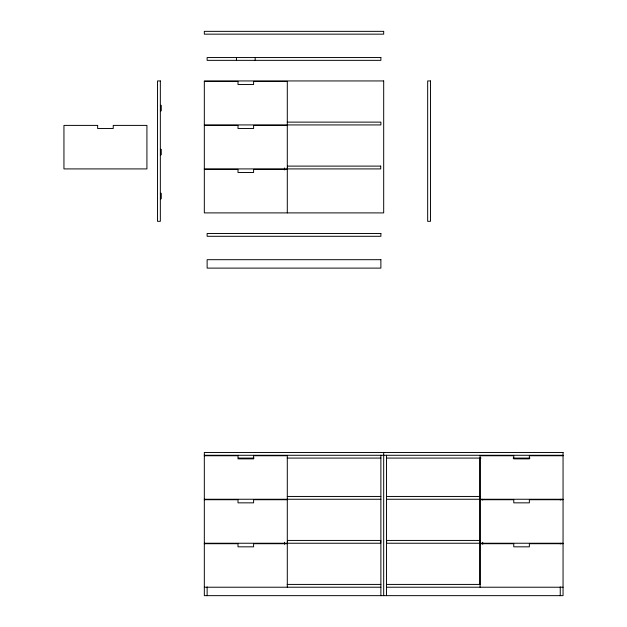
<?xml version="1.0" encoding="UTF-8"?>
<svg xmlns="http://www.w3.org/2000/svg" width="627" height="627" viewBox="0 0 627 627"><rect width="100%" height="100%" fill="white"/><g stroke="black" fill="none" stroke-linecap="round" stroke-linejoin="round"><path stroke-width="0.94" d="M204.324 81.416L238.009 81.416L238.009 84.535L253.606 84.535L253.606 81.416L287.299 81.416L287.299 212.898M160.34 105.36L161.272 105.36L161.272 110.814L160.34 110.814M287.299 122.124L380.879 122.124L380.879 124.93L204.324 124.93M204.324 125.4L238.009 125.4L238.009 128.519L253.606 128.519L253.606 125.4L287.299 125.4M160.34 149.344L161.272 149.344L161.272 154.798L160.34 154.798M204.324 168.914L287.299 168.914M204.324 169.384L238.009 169.384L238.009 172.503L253.606 172.503L253.606 169.384L287.299 169.384M160.34 193.328L161.272 193.328L161.272 198.783L160.34 198.783M204.324 455.28L563.054 455.28M204.324 455.743L238.009 455.743L238.009 458.862L253.606 458.862L253.606 455.743L287.299 455.743L287.299 587.225M563.054 455.743L529.36 455.743L529.36 458.862L513.764 458.862L513.764 455.743L480.078 455.743L480.078 499.257M238.323 458.086L253.982 458.086M287.174 458.086L380.879 458.086M386.491 458.086L481.019 458.086M513.145 458.086L529.987 458.086M287.299 496.451L380.879 496.451M386.491 496.451L480.078 496.451M204.324 499.257L380.879 499.257M386.491 499.257L563.054 499.257M204.324 499.727L238.009 499.727L238.009 502.846L253.606 502.846L253.606 499.727L287.299 499.727M563.054 499.727L529.36 499.727L529.36 502.846L513.764 502.846L513.764 499.727L480.078 499.727L480.078 543.241L563.054 543.241M479.921 540.435L386.647 540.435L386.647 543.241L479.921 543.241M204.324 543.241L287.299 543.241M204.324 543.711L238.009 543.711L238.009 546.83L253.606 546.83L253.606 543.711L287.299 543.711M563.054 543.711L529.36 543.711L529.36 546.83L513.764 546.83L513.764 543.711L480.078 543.711L480.078 587.225M287.174 584.419L380.879 584.419M386.491 584.419L480.204 584.419M204.324 587.225L380.879 587.225M386.491 587.225L563.054 587.225M560.248 499.257L560.248 500.048M560.248 543.241L560.248 543.954M560.248 586.88L560.248 595.65M482.727 499.257L482.727 500.048M482.727 542.308L482.727 544.267M479.921 458.086L479.921 584.419M386.491 455.28L386.491 595.65M383.685 452.467L383.685 595.65M380.879 455.28L380.879 595.65M284.493 167.981L284.493 169.941M284.493 542.308L284.493 544.267M255.165 57.551L255.165 60.357M236.45 57.551L236.45 60.357M207.129 586.88L207.129 595.65M383.685 31.35L204.324 31.35L204.324 34.156L383.685 34.156L383.685 31.35M380.879 57.551L207.129 57.551L207.129 60.357L380.879 60.357L380.879 57.551M160.34 80.946L157.534 80.946L157.534 221.323L160.34 221.323L160.34 80.946M383.685 80.946L204.324 80.946L204.324 212.898L383.685 212.898L383.685 80.946M430.475 80.946L427.669 80.946L427.669 221.323L430.475 221.323L430.475 80.946M97.64 125.4L63.946 125.4L63.946 168.914L146.922 168.914L146.922 125.4L113.236 125.4L113.236 128.519L97.64 128.519L97.64 125.4M380.722 166.108L287.456 166.108L287.456 168.914L380.722 168.914L380.722 166.108M380.879 233.487L207.129 233.487L207.129 236.293L380.879 236.293L380.879 233.487M380.879 259.688L207.129 259.688L207.129 268.113L380.879 268.113L380.879 259.688M563.054 452.467L204.324 452.467L204.324 595.65L563.054 595.65L563.054 452.467M380.722 540.435L287.456 540.435L287.456 543.241L380.722 543.241L380.722 540.435"/></g></svg>
